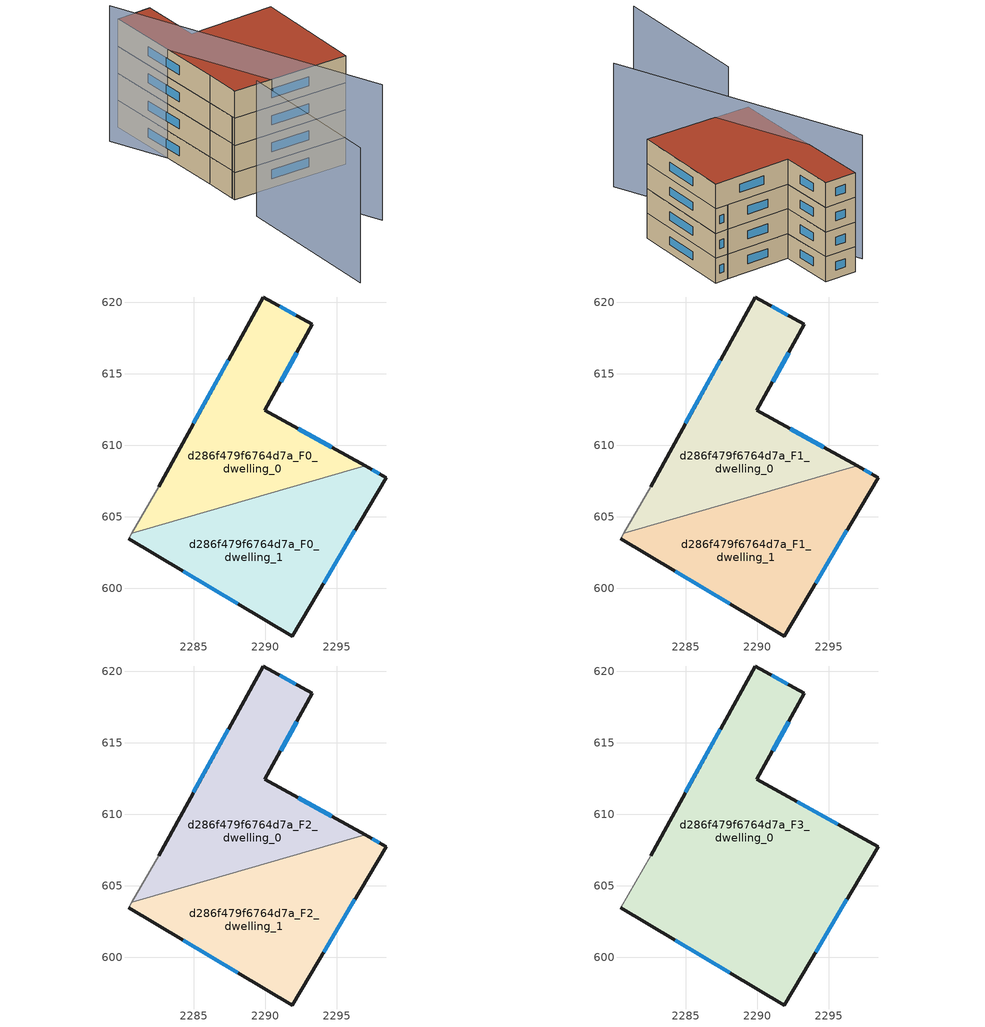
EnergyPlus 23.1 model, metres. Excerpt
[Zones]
d286f479f6764d7a_F0_dwelling_0
 floor ground (EU_floor_Construction): 2293.31,618.46 2289.98,612.43 2297.02,608.55 2280.68,603.85 2282.55,607.11 2289.86,620.36 z0
 wall outside (EU_wall_Construction): 2297.02,608.55 2289.98,612.43 2293.31,618.46 2289.86,620.36 2282.55,607.11 z0:3
 wall adiabatic (EU_wall_Construction): 2282.55,607.11 2280.68,603.85 z0:3
 wall to d286f479f6764d7a_F0_dwelling_1 (EU_wall_Construction): 2280.68,603.85 2297.02,608.55 z0:3
 window (EU_Window_Construction): 2287.42,615.95 2284.99,611.53 / 2292.16,619.1 2291.01,619.73 / 2291.09,614.44 2292.2,616.45 / 2294.67,609.84 2292.33,611.14 z1:2
d286f479f6764d7a_F0_dwelling_1
 floor ground (EU_floor_Construction): 2298.48,607.74 2291.89,596.66 2280.46,603.46 2280.68,603.85 2297.02,608.55 z0
 wall outside (EU_wall_Construction): 2280.46,603.46 2291.89,596.66 2298.48,607.74 2297.02,608.55 z0:3
 wall adiabatic (EU_wall_Construction): 2280.68,603.85 2280.46,603.46 z0:3
 window (EU_Window_Construction): 2297.99,608.01 2297.5,608.28 / 2294.09,600.36 2296.28,604.05 / 2284.27,601.2 2288.08,598.93 z1:2
d286f479f6764d7a_F1_dwelling_0
 floor to d286f479f6764d7a_F0_dwelling_0 (EU_floor_Construction): 2293.31,618.46 2289.98,612.43 2297.02,608.55 2280.68,603.85 2282.55,607.11 2289.86,620.36 z3
 wall outside (EU_wall_Construction): 2297.02,608.55 2289.98,612.43 2293.31,618.46 2289.86,620.36 2282.55,607.11 z3:6
 wall adiabatic (EU_wall_Construction): 2282.55,607.11 2280.68,603.85 z3:6
 wall to d286f479f6764d7a_F1_dwelling_1 (EU_wall_Construction): 2280.68,603.85 2297.02,608.55 z3:6
 window (EU_Window_Construction): 2287.42,615.95 2284.99,611.53 / 2292.16,619.1 2291.01,619.73 / 2291.09,614.44 2292.2,616.45 / 2294.67,609.84 2292.33,611.14 z4:5
d286f479f6764d7a_F1_dwelling_1
 floor to d286f479f6764d7a_F0_dwelling_1 (EU_floor_Construction): 2298.48,607.74 2291.89,596.66 2280.46,603.46 2280.68,603.85 2297.02,608.55 z3
 wall outside (EU_wall_Construction): 2280.46,603.46 2291.89,596.66 2298.48,607.74 2297.02,608.55 z3:6
 wall adiabatic (EU_wall_Construction): 2280.68,603.85 2280.46,603.46 z3:6
 window (EU_Window_Construction): 2297.99,608.01 2297.5,608.28 / 2294.09,600.36 2296.28,604.05 / 2284.27,601.2 2288.08,598.93 z4:5
d286f479f6764d7a_F2_dwelling_0
 floor to d286f479f6764d7a_F1_dwelling_0 (EU_floor_Construction): 2293.31,618.46 2289.98,612.43 2297.02,608.55 2280.68,603.85 2282.55,607.11 2289.86,620.36 z6
 wall outside (EU_wall_Construction): 2297.02,608.55 2289.98,612.43 2293.31,618.46 2289.86,620.36 2282.55,607.11 z6:9
 wall adiabatic (EU_wall_Construction): 2282.55,607.11 2280.68,603.85 z6:9
 wall to d286f479f6764d7a_F2_dwelling_1 (EU_wall_Construction): 2280.68,603.85 2297.02,608.55 z6:9
 window (EU_Window_Construction): 2287.42,615.95 2284.99,611.53 / 2292.16,619.1 2291.01,619.73 / 2291.09,614.44 2292.2,616.45 / 2294.67,609.84 2292.33,611.14 z7:8
d286f479f6764d7a_F2_dwelling_1
 floor to d286f479f6764d7a_F1_dwelling_1 (EU_floor_Construction): 2298.48,607.74 2291.89,596.66 2280.46,603.46 2280.68,603.85 2297.02,608.55 z6
 wall outside (EU_wall_Construction): 2280.46,603.46 2291.89,596.66 2298.48,607.74 2297.02,608.55 z6:9
 wall adiabatic (EU_wall_Construction): 2280.68,603.85 2280.46,603.46 z6:9
 window (EU_Window_Construction): 2297.99,608.01 2297.5,608.28 / 2294.09,600.36 2296.28,604.05 / 2284.27,601.2 2288.08,598.93 z7:8
d286f479f6764d7a_F3_dwelling_0
 floor to d286f479f6764d7a_F2_dwelling_0 (EU_floor_Construction): 2293.31,618.46 2289.98,612.43 2297.02,608.55 2280.68,603.85 2282.55,607.11 2289.86,620.36 z9
 floor to d286f479f6764d7a_F2_dwelling_1 (EU_floor_Construction): 2298.48,607.74 2291.89,596.66 2280.46,603.46 2280.68,603.85 2297.02,608.55 z9
 wall outside (EU_wall_Construction): 2280.46,603.46 2291.89,596.66 2298.48,607.74 2289.98,612.43 2293.31,618.46 2289.86,620.36 2282.55,607.11 z9:12
 wall adiabatic (EU_wall_Construction): 2282.55,607.11 2280.46,603.46 z9:12
 window (EU_Window_Construction): 2294.09,600.36 2296.28,604.05 / 2284.27,601.2 2288.08,598.93 / 2287.42,615.95 2284.99,611.53 / 2292.16,619.1 2291.01,619.73 / 2291.09,614.44 2292.2,616.45 / 2295.65,609.31 2292.81,610.87 z10:11
 roof outside (EU_roof_Construction): 2291.89,596.66 2298.48,607.74 2289.98,612.43 2293.31,618.46 2289.86,620.36 2282.55,607.11 2280.46,603.46 z12
shading: 2269.27,584.87 2278.11,600.06 / 2286.78,619.84 2282.42,588.43 z0:15
[Building]
EU S2 Campaign: North Axis=0; Terrain=City; Solar Distribution=FullExterior
[Site:Location]
Bologna: Latitude=44.5; Longitude=11.25; Time Zone=1; Elevation=37
[SizingPeriod:WeatherFileDays]
AnnualSizingPeriod: Begin Month=1; Begin Day of Month=1; End Month=12; End Day of Month=31; Day of Week for Start Day=Monday; Use Weather File Daylight Saving Period=No; Use Weather File Rain and Snow Indicators=No
[MATERIAL]
EU_InternalMass_Material: Roughness=MediumRough; Thickness=0.1; Conductivity=1; Density=1800; Specific Heat=900; Thermal Absorptance=0.9; Solar Absorptance=0.7; Visible Absorptance=0.7
[MATERIAL:NOMASS] Roughness=MediumRough; Thermal Absorptance=0.9; Solar Absorptance=0.7; Visible Absorptance=0.7
Name | Thermal Resistance
EU_wall_NoMass | 0.937881
EU_roof_NoMass | 0.548572
EU_floor_NoMass | 0.71348
[WINDOWMATERIAL:SIMPLEGLAZINGSYSTEM]
EU_Window_SimpleGlazing: UFactor=4.25633; Solar Heat Gain Coefficient=0.85; Visible Transmittance=0.85
[CONSTRUCTION]
EU_wall_Construction: EU_wall_NoMass
EU_roof_Construction: EU_roof_NoMass
EU_floor_Construction: EU_floor_NoMass
EU_Window_Construction: EU_Window_SimpleGlazing
EU_InternalMass_Construction: EU_InternalMass_Material
[ZONE] Type=1; Multiplier=1; Ceiling Height=autocalculate; Floor Area=autocalculate; Part of Total Floor Area=Yes
Name | Volume
d286f479f6764d7a_F0_dwelling_0 | 296.286
d286f479f6764d7a_F1_dwelling_0; d286f479f6764d7a_F2_dwelling_0 | 296.287
d286f479f6764d7a_F3_dwelling_0 | 592.557
d286f479f6764d7a_F0_dwelling_1; d286f479f6764d7a_F1_dwelling_1; d286f479f6764d7a_F2_dwelling_1 | 296.273
[INTERNALMASS] Construction=EU_InternalMass_Construction
Name | Zone or ZoneList | Surface Area
d286f479f6764d7a_F0_dwelling_0_EU_InternalMass | d286f479f6764d7a_F0_dwelling_0 | 98.7619
d286f479f6764d7a_F0_dwelling_1_EU_InternalMass | d286f479f6764d7a_F0_dwelling_1 | 98.7577
d286f479f6764d7a_F1_dwelling_0_EU_InternalMass | d286f479f6764d7a_F1_dwelling_0 | 98.7619
d286f479f6764d7a_F1_dwelling_1_EU_InternalMass | d286f479f6764d7a_F1_dwelling_1 | 98.7577
d286f479f6764d7a_F2_dwelling_0_EU_InternalMass | d286f479f6764d7a_F2_dwelling_0 | 98.7619
d286f479f6764d7a_F2_dwelling_1_EU_InternalMass | d286f479f6764d7a_F2_dwelling_1 | 98.7577
d286f479f6764d7a_F3_dwelling_0_EU_InternalMass | d286f479f6764d7a_F3_dwelling_0 | 197.52
[OTHEREQUIPMENT] Fuel Type=Electricity; Design Level Calculation Method=Watts/Area; Power per Zone Floor Area=1; Fraction Latent=0; Fraction Radiant=0; Fraction Lost=0; Carbon Dioxide Generation Rate=0; EndUse Subcategory=EU_Step8_InternalGains
Name | Zone or ZoneList or Space or SpaceList | Schedule
EU_Step8_InternalGain_d286f479f6764d7a_F0_dwelling_0_f000 | d286f479f6764d7a_F0_dwelling_0 | EU_Step8_GainSchedule_d286f479f6764d7a_F0_dwelling_0_f000
EU_Step8_InternalGain_d286f479f6764d7a_F0_dwelling_1_f000 | d286f479f6764d7a_F0_dwelling_1 | EU_Step8_GainSchedule_d286f479f6764d7a_F0_dwelling_1_f000
EU_Step8_InternalGain_d286f479f6764d7a_F1_dwelling_0_f000 | d286f479f6764d7a_F1_dwelling_0 | EU_Step8_GainSchedule_d286f479f6764d7a_F1_dwelling_0_f000
EU_Step8_InternalGain_d286f479f6764d7a_F1_dwelling_1_f000 | d286f479f6764d7a_F1_dwelling_1 | EU_Step8_GainSchedule_d286f479f6764d7a_F1_dwelling_1_f000
EU_Step8_InternalGain_d286f479f6764d7a_F2_dwelling_0_f000 | d286f479f6764d7a_F2_dwelling_0 | EU_Step8_GainSchedule_d286f479f6764d7a_F2_dwelling_0_f000
EU_Step8_InternalGain_d286f479f6764d7a_F2_dwelling_1_f000 | d286f479f6764d7a_F2_dwelling_1 | EU_Step8_GainSchedule_d286f479f6764d7a_F2_dwelling_1_f000
EU_Step8_InternalGain_d286f479f6764d7a_F3_dwelling_0_f000 | d286f479f6764d7a_F3_dwelling_0 | EU_Step8_GainSchedule_d286f479f6764d7a_F3_dwelling_0_f000
[ZONEVENTILATION:DESIGNFLOWRATE] Schedule=EU_AlwaysOn; Design Flow Rate Calculation Method=AirChanges/Hour; Air Changes per Hour=0.687892; Ventilation Type=Natural; Fan Pressure Rise=0; Fan Total Efficiency=1; Constant Term Coefficient=1; Temperature Term Coefficient=0; Velocity Term Coefficient=0; Velocity Squared Term Coefficient=0; Minimum Indoor Temperature=-100; Maximum Indoor Temperature=100; Delta Temperature=-100; Minimum Outdoor Temperature=-100; Maximum Outdoor Temperature=100; Maximum Wind Speed=40
Name | Zone or ZoneList or Space or SpaceList
EU_ConstantAir_d286f479f6764d7a_F0_dwelling_0 | d286f479f6764d7a_F0_dwelling_0
EU_ConstantAir_d286f479f6764d7a_F0_dwelling_1 | d286f479f6764d7a_F0_dwelling_1
EU_ConstantAir_d286f479f6764d7a_F1_dwelling_0 | d286f479f6764d7a_F1_dwelling_0
EU_ConstantAir_d286f479f6764d7a_F1_dwelling_1 | d286f479f6764d7a_F1_dwelling_1
EU_ConstantAir_d286f479f6764d7a_F2_dwelling_0 | d286f479f6764d7a_F2_dwelling_0
EU_ConstantAir_d286f479f6764d7a_F2_dwelling_1 | d286f479f6764d7a_F2_dwelling_1
EU_ConstantAir_d286f479f6764d7a_F3_dwelling_0 | d286f479f6764d7a_F3_dwelling_0
[HVACTEMPLATE:THERMOSTAT] Constant Heating Setpoint=20; Constant Cooling Setpoint=50
EU_HeatOnly_d286f479f6764d7a_F0_dwelling_0; EU_HeatOnly_d286f479f6764d7a_F0_dwelling_1; EU_HeatOnly_d286f479f6764d7a_F1_dwelling_0; EU_HeatOnly_d286f479f6764d7a_F1_dwelling_1; EU_HeatOnly_d286f479f6764d7a_F2_dwelling_0; EU_HeatOnly_d286f479f6764d7a_F2_dwelling_1; EU_HeatOnly_d286f479f6764d7a_F3_dwelling_0
[HVACTEMPLATE:ZONE:IDEALLOADSAIRSYSTEM] System Availability Schedule=EU_AlwaysOn; Maximum Heating Supply Air Temperature=50; Minimum Cooling Supply Air Temperature=13; Maximum Heating Supply Air Humidity Ratio=0.0156; Minimum Cooling Supply Air Humidity Ratio=0.0077; Heating Limit=NoLimit; Cooling Limit=NoLimit; Heating Availability Schedule=EU_AlwaysOn; Cooling Availability Schedule=EU_CoolingOff; Dehumidification Control Type=ConstantSensibleHeatRatio; Cooling Sensible Heat Ratio=0.7; Dehumidification Setpoint=60; Humidification Control Type=None; Humidification Setpoint=30; Outdoor Air Method=None; Outdoor Air Flow Rate per Person=0.00944; Outdoor Air Flow Rate per Zone Floor Area=0; Outdoor Air Flow Rate per Zone=0; Demand Controlled Ventilation Type=None; Outdoor Air Economizer Type=NoEconomizer; Heat Recovery Type=None; Sensible Heat Recovery Effectiveness=0.7; Latent Heat Recovery Effectiveness=0.65
Name | Template Thermostat
d286f479f6764d7a_F0_dwelling_0 | EU_HeatOnly_d286f479f6764d7a_F0_dwelling_0
d286f479f6764d7a_F0_dwelling_1 | EU_HeatOnly_d286f479f6764d7a_F0_dwelling_1
d286f479f6764d7a_F1_dwelling_0 | EU_HeatOnly_d286f479f6764d7a_F1_dwelling_0
d286f479f6764d7a_F1_dwelling_1 | EU_HeatOnly_d286f479f6764d7a_F1_dwelling_1
d286f479f6764d7a_F2_dwelling_0 | EU_HeatOnly_d286f479f6764d7a_F2_dwelling_0
d286f479f6764d7a_F2_dwelling_1 | EU_HeatOnly_d286f479f6764d7a_F2_dwelling_1
d286f479f6764d7a_F3_dwelling_0 | EU_HeatOnly_d286f479f6764d7a_F3_dwelling_0
[SIZING:ZONE] Zone Cooling Design Supply Air Temperature Input Method=SupplyAirTemperature; Zone Cooling Design Supply Air Temperature=13; Zone Heating Design Supply Air Temperature Input Method=SupplyAirTemperature; Zone Heating Design Supply Air Temperature=50; Zone Cooling Design Supply Air Humidity Ratio=0.008; Zone Heating Design Supply Air Humidity Ratio=0.008; Cooling Design Air Flow Method=DesignDay; Cooling Design Air Flow Rate=0; Cooling Minimum Air Flow per Zone Floor Area=0.000762; Cooling Minimum Air Flow=0; Cooling Minimum Air Flow Fraction=0.2; Heating Design Air Flow Method=DesignDay; Heating Design Air Flow Rate=0; Heating Maximum Air Flow per Zone Floor Area=0.002032; Heating Maximum Air Flow=0.141576; Heating Maximum Air Flow Fraction=0.3; Account for Dedicated Outdoor Air System=No; Dedicated Outdoor Air System Control Strategy=NeutralSupplyAir; Dedicated Outdoor Air Low Setpoint Temperature for Design=autosize; Dedicated Outdoor Air High Setpoint Temperature for Design=autosize; Zone Load Sizing Method=Sensible Load Only No Latent Load; Zone Latent Cooling Design Supply Air Humidity Ratio Input Method=HumidityRatioDifference; Zone Cooling Design Supply Air Humidity Ratio Difference=0.005; Zone Latent Heating Design Supply Air Humidity Ratio Input Method=HumidityRatioDifference; Zone Humidification Design Supply Air Humidity Ratio Difference=0.005
d286f479f6764d7a_F0_dwelling_0; d286f479f6764d7a_F0_dwelling_1; d286f479f6764d7a_F1_dwelling_0; d286f479f6764d7a_F1_dwelling_1; d286f479f6764d7a_F2_dwelling_0; d286f479f6764d7a_F2_dwelling_1; d286f479f6764d7a_F3_dwelling_0
[SCHEDULE:CONSTANT]
Name | Hourly Value
EU_AlwaysOn | 1
EU_CoolingOff | 0
[SCHEDULE:FILE] Column Number=1; Rows to Skip at Top=0; Number of Hours of Data=8760; Column Separator=Comma; Interpolate to Timestep=No; Minutes per Item=60; Adjust Schedule for Daylight Savings=Yes
Name | File
EU_Step8_GainSchedule_d286f479f6764d7a_F0_dwelling_0_f000 | ../../schedules/d286f479f6764d7a/d286f479f6764d7a_F0_dwelling_0_f000_gain.csv
EU_Step8_GainSchedule_d286f479f6764d7a_F0_dwelling_1_f000 | ../../schedules/d286f479f6764d7a/d286f479f6764d7a_F0_dwelling_1_f000_gain.csv
EU_Step8_GainSchedule_d286f479f6764d7a_F1_dwelling_0_f000 | ../../schedules/d286f479f6764d7a/d286f479f6764d7a_F1_dwelling_0_f000_gain.csv
EU_Step8_GainSchedule_d286f479f6764d7a_F1_dwelling_1_f000 | ../../schedules/d286f479f6764d7a/d286f479f6764d7a_F1_dwelling_1_f000_gain.csv
EU_Step8_GainSchedule_d286f479f6764d7a_F2_dwelling_0_f000 | ../../schedules/d286f479f6764d7a/d286f479f6764d7a_F2_dwelling_0_f000_gain.csv
EU_Step8_GainSchedule_d286f479f6764d7a_F2_dwelling_1_f000 | ../../schedules/d286f479f6764d7a/d286f479f6764d7a_F2_dwelling_1_f000_gain.csv
EU_Step8_GainSchedule_d286f479f6764d7a_F3_dwelling_0_f000 | ../../schedules/d286f479f6764d7a/d286f479f6764d7a_F3_dwelling_0_f000_gain.csv
